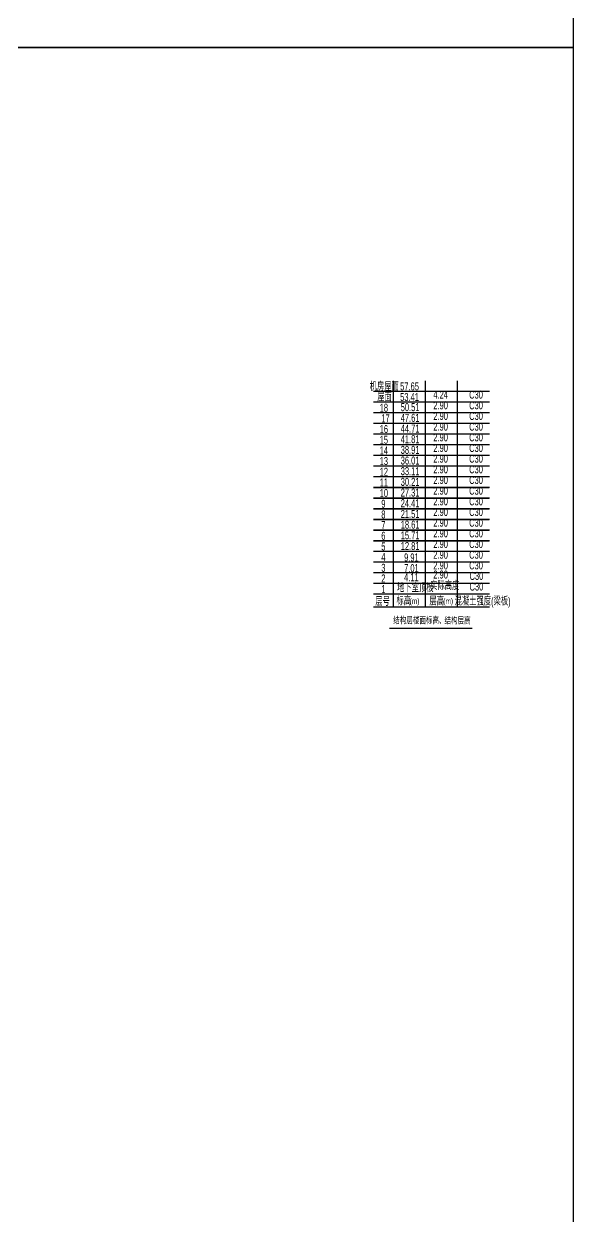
# Model space of a CAD drawing. Extents: x -173820 to 521180, y -715739 to 158231.
# Drawn here: x 51022 to 69145, y -54477 to -15146 of the extents above; entities that cross this region are included whole.
import ezdxf
from ezdxf.enums import TextEntityAlignment as Align

# ---------------------------------------------------------------- set-up
doc = ezdxf.new("R2010")
doc.units = 0
doc.header["$LTSCALE"] = 1000
for name, color, linetype in [('板图层高表', 7, 'Continuous'), ('模板线', 3, 'Continuous'), ('钢筋_文字', 7, 'Continuous')]:
    doc.layers.add(name, color=color, linetype=linetype)
doc.styles.add('TEXTNORMAL', font='njadri_romans1.shx', dxfattribs={"width": 0.7, "bigfont": 'njadri_fhztxt.shx'})
doc.styles.add('黑体', font='simhei.ttf', dxfattribs={"width": 0.8})

# ---------------------------------------------------------------- blocks, each defined once
blk = doc.blocks.new('$1312092')
at = {"layer": '板图层高表'}
for p, q in [((769, 693), (769, 8158)), ((1825, 693), (1825, 8158)), ((2881, 693), (2881, 8158)), ((3937, 7806), (107, 7806)), ((3937, 7454), (107, 7454)), ((3937, 7102), (107, 7102)), ((3937, 6750), (107, 6750)), ((3937, 6750), (107, 6750)), ((3937, 6046), (107, 6046)), ((3937, 5694), (107, 5694)), ((3937, 5342), (107, 5342)), ((3937, 4990), (107, 4990)), ((3937, 4638), (107, 4638)), ((3937, 4286), (107, 4286)), ((3937, 3934), (107, 3934)), ((3937, 3582), (107, 3582)), ((3937, 3230), (107, 3230)), ((3937, 2878), (107, 2878)), ((3937, 2526), (107, 2526)), ((3937, 2174), (107, 2174)), ((3937, 1822), (107, 1822)), ((3937, 1470), (107, 1470)), ((3937, 1118), (107, 1118)), ((3937, 1118), (107, 1118)), ((3937, 1118), (107, 1118)), ((3937, 1118), (107, 1118)), ((3937, 1118), (107, 1118)), ((3937, 693), (107, 693))]:
    blk.add_line(p, q, dxfattribs=at)
at = {"layer": '板图层高表', "color": 7}
blk.add_line((3937, 6398), (107, 6398), dxfattribs=at)
at = {"layer": '板图层高表', "color": 3}
blk.add_line((644, 0), (3362, 0), dxfattribs=at)
at = {"layer": '板图层高表', "color": 3, "style": 'TEXTNORMAL', "width": 0.7}
for s, p in [('机房屋面', (-13, 7830)), ('屋面', (234, 7489)), ('18', (315, 7142)), ('16', (315, 6438)), ('17', (368, 6790)), ('15', (315, 6086)), ('14', (315, 5734)), ('13', (315, 5382)), ('12', (315, 5030)), ('11', (315, 4678)), ('10', (315, 4326)), ('9', (368, 3974)), ('8', (368, 3622)), ('6', (368, 2918)), ('7', (368, 3270)), ('5', (368, 2566)), ('4', (368, 2214)), ('3', (368, 1862)), ('2', (368, 1510)), ('1', (368, 1158))]:
    blk.add_text(s, height=264, dxfattribs=at).set_placement(p)
at = {"layer": '板图层高表', "color": 3, "linetype": 'Continuous', "style": 'TEXTNORMAL', "width": 0.7}
for s, p in [('57.65', (991, 7847)), ('53.41', (991, 7495)), ('50.51', (1009, 7160, 0)), ('47.61', (1009, 6808, 0)), ('44.71', (1009, 6456, 0)), ('41.81', (1009, 6104, 0)), ('38.91', (1009, 5752, 0)), ('36.01', (1009, 5400, 0)), ('33.11', (1009, 5048, 0)), ('30.21', (1009, 4696, 0)), ('27.31', (1009, 4344, 0)), ('24.41', (1009, 3992, 0)), ('21.51', (1010, 3636, 0)), ('18.61', (1010, 3284, 0)), ('15.71', (1010, 2932, 0)), ('12.81', (1010, 2580, 0)), ('9.91', (1121, 2203, 0)), ('7.01', (1121, 1851, 0)), ('4.11', (1121, 1551, 0)), ('地下室顶板', (889, 1193, 0))]:
    blk.add_text(s, height=264, dxfattribs=at).set_placement(p)
at = {"layer": '板图层高表', "color": 3, "width": 0.7}
for s, height, style, p in [('4.24', 264, 'TEXTNORMAL', (2085, 7495)), ('2.90', 264, 'TEXTNORMAL', (2085, 7143)), ('C30', 264, 'TEXTNORMAL', (3267, 7495)), ('C30', 264, 'TEXTNORMAL', (3267, 7143)), ('2.90', 264, 'TEXTNORMAL', (2085, 6791)), ('C30', 264, 'TEXTNORMAL', (3267, 6791)), ('2.90', 264, 'TEXTNORMAL', (2085, 6439)), ('C30', 264, 'TEXTNORMAL', (3267, 6439)), ('2.90', 264, 'TEXTNORMAL', (2085, 6087)), ('C30', 264, 'TEXTNORMAL', (3267, 6087)), ('2.90', 264, 'TEXTNORMAL', (2085, 5735)), ('C30', 264, 'TEXTNORMAL', (3267, 5735)), ('2.90', 264, 'TEXTNORMAL', (2085, 5383)), ('C30', 264, 'TEXTNORMAL', (3267, 5383)), ('2.90', 264, 'TEXTNORMAL', (2085, 5031)), ('C30', 264, 'TEXTNORMAL', (3267, 5031)), ('2.90', 264, 'TEXTNORMAL', (2085, 4679)), ('C30', 264, 'TEXTNORMAL', (3267, 4679)), ('2.90', 264, 'TEXTNORMAL', (2085, 4327)), ('C30', 264, 'TEXTNORMAL', (3267, 4327)), ('2.90', 264, 'TEXTNORMAL', (2085, 3975)), ('2.90', 264, 'TEXTNORMAL', (2085, 3623)), ('C30', 264, 'TEXTNORMAL', (3267, 3975)), ('C30', 264, 'TEXTNORMAL', (3267, 3622)), ('2.90', 264, 'TEXTNORMAL', (2085, 3271)), ('C30', 264, 'TEXTNORMAL', (3267, 3270)), ('2.90', 264, 'TEXTNORMAL', (2085, 2919)), ('C30', 264, 'TEXTNORMAL', (3267, 2918)), ('2.90', 264, 'TEXTNORMAL', (2085, 2566)), ('C30', 264, 'TEXTNORMAL', (3267, 2566)), ('2.90', 264, 'TEXTNORMAL', (2085, 2214)), ('C30', 264, 'TEXTNORMAL', (3267, 2214)), ('2.90', 264, 'TEXTNORMAL', (2085, 1862)), ('C30', 264, 'TEXTNORMAL', (3267, 1862)), ('C30', 264, 'TEXTNORMAL', (3280, 1515, 0)), ('实际高度', 264, 'TEXTNORMAL', (1981, 1184)), ('C30', 264, 'TEXTNORMAL', (3280, 1163, 0)), ('结构层楼面标高、', 220, '黑体', (762, 92)), ('结构层高', 220, '黑体', (2453, 83))]:
    blk.add_text(s, height=height, dxfattribs=dict(at, style=style)).set_placement(p, align=Align.BOTTOM_LEFT)
at = {"layer": '板图层高表', "color": 3, "linetype": 'Continuous', "style": 'TEXTNORMAL', "width": 0.7}
blk.add_text('2.90', height=264, dxfattribs=at).set_placement((2085, 1559), align=Align.BOTTOM_LEFT)
at = {"layer": '板图层高表', "color": 3, "style": 'TEXTNORMAL', "width": 0.7}
for s, height, p in [('层号', 264, (410, 740)), ('标高', 264, (1109, 759)), ('(m)', 184.8, (1466, 804)), ('层高', 264, (2196, 753)), ('(m)', 184.8, (2575, 804)), ('混凝土强度(梁板)', 264, (3712, 753))]:
    blk.add_text(s, height=height, dxfattribs=at).set_placement(p, align=Align.CENTER)

msp = doc.modelspace()

# ---------------------------------------------------------------- linework, layer by layer
at = {"layer": '模板线', "elevation": 0}
for points in [[(-14954.7, 43470.8), (69145.3, 43470.8), (69145.3, -15929.2), (-14954.7, -15929.2)], [(-14954.7, -15929.2), (69145.3, -15929.2), (69145.3, -75329.2), (-14954.7, -75329.2)]]:
    msp.add_lwpolyline(points, close=True, dxfattribs=at)
at = {"layer": '钢筋_文字', "const_width": 50, "elevation": 0}
for points in [[(62554.6, -30444.4), (66383.9, -30444.4)], [(62554.6, -30796.4), (66383.9, -30796.4)], [(62554.6, -31148.8), (66383.9, -31148.8)], [(62554.6, -31500.8), (66383.9, -31500.8)], [(62554.6, -31852.8), (66383.9, -31852.8)], [(62554.6, -32204.8), (66383.9, -32204.8)]]:
    msp.add_lwpolyline(points, dxfattribs=at)

# ---------------------------------------------------------------- block references
at = {"layer": '板图层高表'}
msp.add_blockref('$1312092', (62447.3, -35082.5, 0), dxfattribs=at)

doc.saveas('drawing.dxf')
